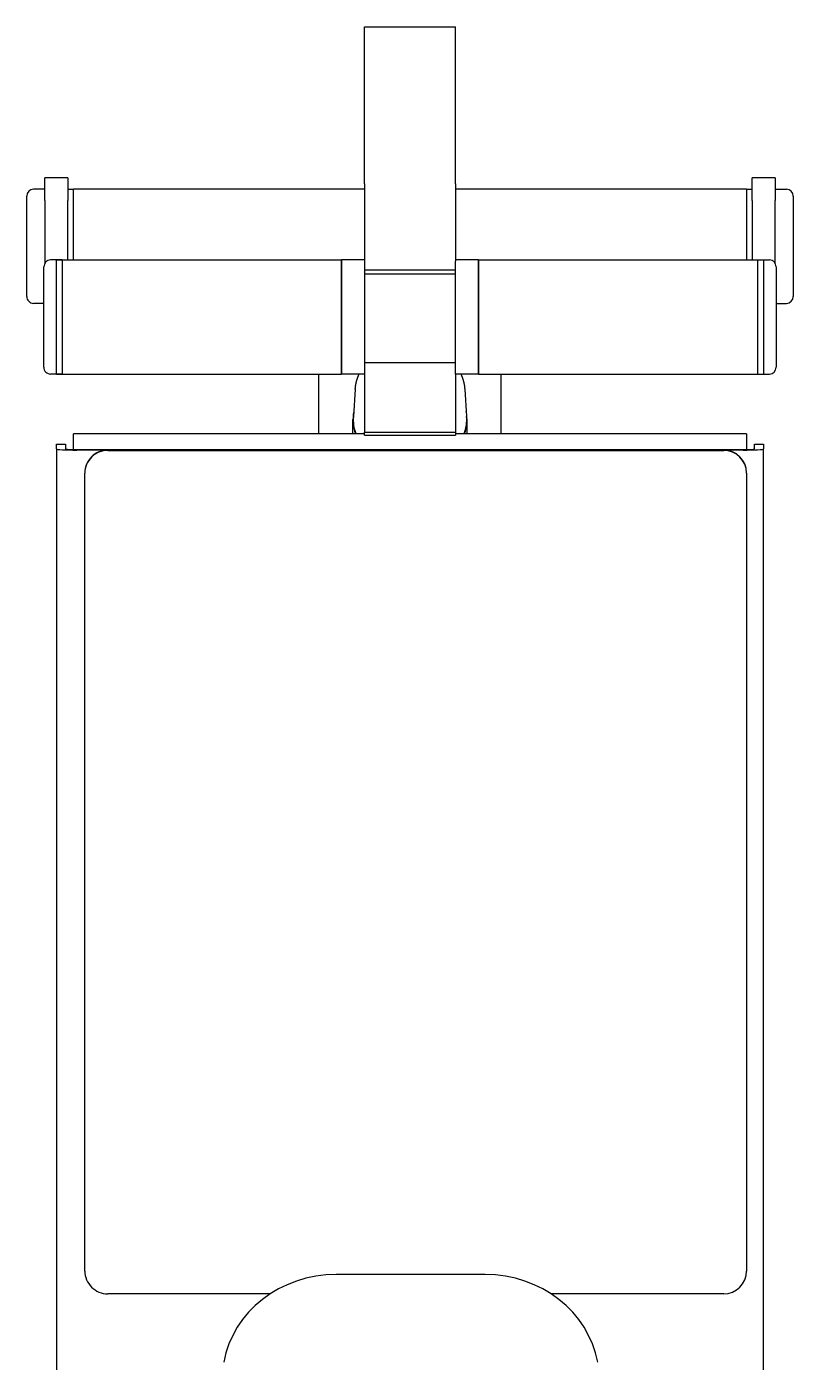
# Model space of a CAD drawing. Header units: millimetres. Extents: x -396 to 32754, y 354 to 22128.
# Drawn here: x 20378 to 20714, y 2369 to 2954 of the extents above; entities that cross this region are included whole.
import ezdxf

# ---------------------------------------------------------------- set-up
doc = ezdxf.new("R2010")
doc.units = ezdxf.units.MM
doc.layers.add('equipments', color=250, linetype='Continuous')
doc.layers.add('furniture', color=26, linetype='Continuous')

# ---------------------------------------------------------------- blocks, each defined once
blk = doc.blocks.new('Fit22')
at = {"layer": 'equipments'}
for p, q in [((-20, 1791.93), (-20, 1860.71)), ((-20, 1860.71), (20, 1860.71)), ((20, 1791.93), (20, 1860.71)), ((-150, 1794.53), (-160, 1794.53)), ((-160, 1784.53), (-160, 1794.53)), ((-150, 1794.53), (-150, 1784.53)), ((-20, 1791.93), (-20, 1757.96)), ((20, 1791.93), (20, 1757.96)), ((160, 1794.53), (150, 1794.53)), ((150, 1784.53), (150, 1794.53)), ((160, 1794.53), (160, 1784.53)), ((-168, 1742.53), (-168, 1786.53)), ((-160, 1789.53), (-165, 1789.53)), ((-150, 1789.53), (-147.5, 1789.53)), ((-20, 1789.53), (-147.5, 1789.53)), ((-147.5, 1777.41), (-147.5, 1789.53)), ((147.5, 1789.53), (20, 1789.53)), ((147.5, 1789.53), (147.5, 1777.41)), ((147.5, 1789.53), (150, 1789.53)), ((160, 1789.53), (165, 1789.53)), ((168, 1786.53), (168, 1742.53)), ((-160, 1784.53), (-160, 1779.53)), ((-160, 1779.53), (-160, 1757.18)), ((-150, 1758.52), (-150, 1784.53)), ((150, 1784.53), (150, 1758.52)), ((160, 1779.53), (160, 1784.53)), ((160, 1757.18), (160, 1779.53)), ((-147.5, 1758.52), (-147.5, 1777.41)), ((147.5, 1777.41), (147.5, 1758.52)), ((-160.5, 1711.52), (-160.5, 1755.52)), ((-152.5, 1758.52), (-157.5, 1758.52)), ((-155, 1758.52), (-30, 1758.52)), ((-155, 1708.52), (-155, 1758.52)), ((-152.5, 1758.52), (-152.5, 1708.52)), ((-20, 1758.52), (-30, 1758.52)), ((-30, 1746.4), (-30, 1758.52)), ((-30, 1758.52), (-30, 1708.52)), ((-20, 1757.96), (-20, 1746.4)), ((30, 1758.52), (20, 1758.52)), ((20, 1746.4), (20, 1757.96)), ((30, 1758.52), (155, 1758.52)), ((30, 1758.52), (30, 1746.4)), ((30, 1708.52), (30, 1758.52)), ((152.5, 1758.52), (157.5, 1758.52)), ((152.5, 1708.52), (152.5, 1758.52)), ((155, 1758.52), (155, 1708.52)), ((160.5, 1755.52), (160.5, 1711.52)), ((-20, 1754.19), (20, 1754.19)), ((-20, 1752.43), (20, 1752.43)), ((-30, 1708.52), (-30, 1746.4)), ((-20, 1746.4), (-20, 1708.52)), ((20, 1708.52), (20, 1746.4)), ((30, 1746.4), (30, 1708.52)), ((-160.5, 1739.53), (-165, 1739.53)), ((160.5, 1739.53), (165, 1739.53)), ((-152.5, 1708.52), (-157.5, 1708.52)), ((-155, 1708.52), (-30, 1708.52)), ((-40, 1682.38), (-40, 1708.52)), ((-20, 1708.52), (-30, 1708.52)), ((20, 1713.52), (-20, 1713.52)), ((-20, 1708.52), (-20, 1683.11)), ((20, 1708.52), (20, 1683.11)), ((30, 1708.52), (20, 1708.52)), ((30, 1708.52), (155, 1708.52)), ((40, 1682.38), (40, 1708.52)), ((152.5, 1708.52), (157.5, 1708.52)), ((-23.99, 1701.93), (-24.83, 1689.96)), ((23.99, 1701.93), (24.83, 1689.96)), ((-25, 1682.38), (-25, 1688.66)), ((25, 1682.38), (25, 1688.66)), ((-20, 1682.38), (-147.5, 1682.38)), ((-147.5, 1675.49), (-147.5, 1682.38)), ((-20, 1683.11), (20, 1683.11)), ((-20, 1681.75), (-20, 1683.11)), ((-20, 1681.75), (20, 1681.75)), ((20, 1683.11), (20, 1681.75)), ((147.5, 1682.38), (20, 1682.38)), ((147.5, 1682.38), (147.5, 1675.49)), ((-155, 1677.89), (-151, 1677.89)), ((-155, 1677.88), (-155, 1677.89)), ((-155, 1675.74), (-155, 1677.88)), ((-155, 1675.74), (-155, 996.67)), ((-151, 1677.89), (-151, 1677.88)), ((-151, 1677.88), (-151, 1675.74)), ((-146, 1675.47), (146, 1675.47)), ((146, 1675.26), (-146, 1675.26)), ((137.5, 1675.26), (-132.5, 1675.26)), ((-132.5, 1675.11), (137.5, 1675.11)), ((151, 1677.89), (155, 1677.89)), ((151, 1677.88), (151, 1677.89)), ((151, 1675.74), (151, 1677.88)), ((155, 1677.89), (155, 1677.88)), ((155, 1677.88), (155, 1675.74)), ((155, 996.67), (155, 1675.74)), ((-142.5, 1665.28), (-142.5, 1665.12)), ((-142.5, 1315.6), (-142.5, 1665.12)), ((147.5, 1665.12), (147.5, 1665.28)), ((147.5, 1665.12), (147.5, 1315.6)), ((32.94, 1314.07), (-32.34, 1314.07)), ((-61.22, 1305.61), (-132.5, 1305.61)), ((137.5, 1305.61), (61.82, 1305.61))]:
    blk.add_line(p, q, dxfattribs=at)
for centre, start, end in [((-165, 1786.53), 89.99997, 179.99997), ((165, 1786.53), 359.99997, 89.99997), ((-157.5, 1755.52), 89.99997, 179.99997), ((157.5, 1755.52), 359.99997, 89.99997), ((-165, 1742.53), 179.99997, 269.99997), ((165, 1742.53), 269.99997, 359.99997), ((-157.5, 1711.52), 179.99997, 269.99997), ((157.5, 1711.52), 269.99997, 359.99997)]:
    blk.add_arc(centre, 3, start, end, dxfattribs=at)
for centre, major_axis, ratio, start_param, end_param in [((0, 1688.66), (25, 0), 0.866025, 2.980239, 3.435431), ((0, 1688.66), (25, 0), 0.866025, -0.293838, 0.161353), ((0, 1688.66), (24.87, 0), 0.866025, 3.081071, 3.436976), ((0, 1688.66), (24.87, 0), 0.866025, -0.295383, 0.060521), ((-146, 1675.74), (9, 0), 0.052336, -3.141593, -1.570796), ((-146, 1675.74), (5, 0), 0.052336, -3.141593, -1.570796), ((-132.5, 1665.28), (10, 0), 0.99863, 1.570796, 3.141593), ((-132.5, 1665.12), (10, 0), 0.99863, 1.570796, 3.141593), ((137.5, 1665.28), (10, 0), 0.99863, 0, 1.570796), ((137.5, 1665.12), (10, 0), 0.99863, 0, 1.570796), ((146, 1675.74), (9, 0), 0.052336, -1.570796, 0), ((146, 1675.74), (5, 0), 0.052336, -1.570796, 0), ((-132.5, 1315.6), (10, 0), 0.99863, -3.141593, -1.570796), ((-32.34, 1268.04), (50, 0), 0.920505, 1.570796, 2.976444), ((32.94, 1268.04), (50, 0), 0.920505, 0.165149, 1.570796), ((137.5, 1315.6), (10, 0), 0.99863, -1.570796, 0)]:
    blk.add_ellipse(centre, major_axis=major_axis, ratio=ratio, start_param=start_param, end_param=end_param, dxfattribs=at)
for points in [[(-22.33, 1708.4), (-22.27, 1708.52)], [(22.28, 1708.52), (22.36, 1708.34)], [(-23.93, 1702.6), (-23.89, 1702.93)], [(-23.89, 1702.93), (-23.85, 1703.26)], [(-23.85, 1703.26), (-23.8, 1703.59)], [(-23.8, 1703.59), (-23.74, 1703.92)], [(-23.74, 1703.92), (-23.68, 1704.25)], [(-23.68, 1704.25), (-23.61, 1704.57)], [(-23.61, 1704.57), (-23.54, 1704.9)], [(-23.54, 1704.9), (-23.45, 1705.23)], [(-23.45, 1705.23), (-23.37, 1705.55)], [(-23.37, 1705.55), (-23.28, 1705.87)], [(-23.28, 1705.87), (-23.18, 1706.19)], [(-23.18, 1706.19), (-23.07, 1706.52)], [(-23.07, 1706.52), (-22.97, 1706.83)], [(-22.97, 1706.83), (-22.85, 1707.15)], [(-22.85, 1707.15), (-22.73, 1707.47)], [(-22.73, 1707.47), (-22.6, 1707.78)], [(-22.6, 1707.78), (-22.47, 1708.09)], [(-22.47, 1708.09), (-22.33, 1708.4)], [(22.36, 1708.34), (22.5, 1708.03)], [(22.5, 1708.03), (22.63, 1707.72)], [(22.63, 1707.72), (22.76, 1707.4)], [(22.76, 1707.4), (22.88, 1707.08)], [(22.88, 1707.08), (22.99, 1706.76)], [(22.99, 1706.76), (23.1, 1706.44)], [(23.1, 1706.44), (23.21, 1706.12)], [(23.21, 1706.12), (23.3, 1705.79)], [(23.3, 1705.79), (23.39, 1705.46)], [(23.39, 1705.46), (23.48, 1705.14)], [(23.48, 1705.14), (23.56, 1704.81)], [(23.56, 1704.81), (23.62, 1704.52)], [(23.62, 1704.52), (23.68, 1704.24)], [(23.68, 1704.24), (23.74, 1703.95)], [(23.74, 1703.95), (23.79, 1703.66)], [(23.79, 1703.66), (23.83, 1703.38)], [(23.83, 1703.38), (23.87, 1703.09)], [(23.87, 1703.09), (23.91, 1702.8)], [(23.91, 1702.8), (23.94, 1702.51)], [(-23.99, 1701.93), (-23.96, 1702.26)], [(-23.96, 1702.26), (-23.93, 1702.6)], [(23.94, 1702.51), (23.97, 1702.22)], [(23.97, 1702.22), (23.99, 1701.93)]]:
    blk.add_open_spline(points, degree=1, dxfattribs=at)

msp = doc.modelspace()

# ---------------------------------------------------------------- block references
at = {"layer": 'furniture'}
msp.add_blockref('Fit22', (20546.16, 1093.43), dxfattribs=at)

doc.saveas('drawing.dxf')
